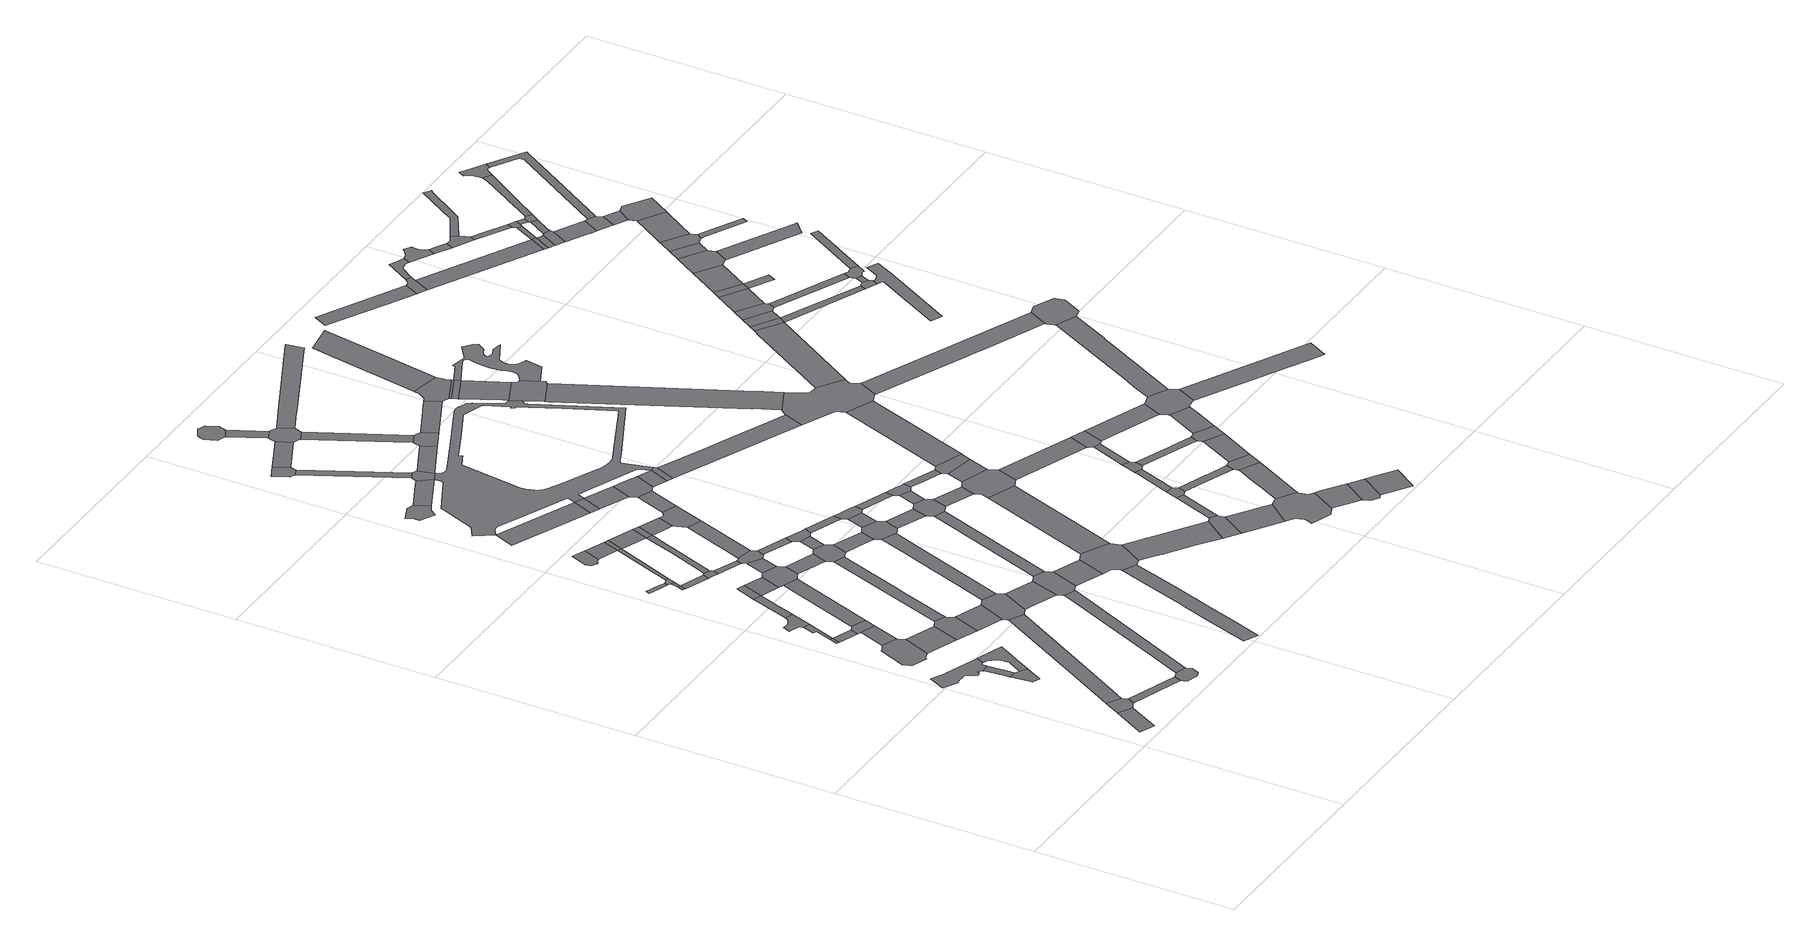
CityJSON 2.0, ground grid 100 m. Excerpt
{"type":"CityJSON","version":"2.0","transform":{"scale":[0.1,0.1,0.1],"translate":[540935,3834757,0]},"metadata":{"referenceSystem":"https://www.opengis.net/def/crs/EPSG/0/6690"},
"CityObjects":{
"road1":{"type":"Road","attributes":{"RoadStructureAttribute.sectionType":"1"},"geometry":[{"type":"MultiSurface","lod":"1","boundaries":[[[0,1,2,3,4,5]]]}]},
"road2":{"type":"Road","geometry":[{"type":"MultiSurface","lod":"1","boundaries":[[[6,0,5,7,8,9,10,11,12]]]}]},
"road3":{"type":"Road","geometry":[{"type":"MultiSurface","lod":"1","boundaries":[[[13,14,15,16,17,18,19,20,21,22,23,24,25,26,27,28,29,30,31]]]}]},
"road4":{"type":"Road","attributes":{"RoadStructureAttribute.sectionType":"1"},"geometry":[{"type":"MultiSurface","lod":"1","boundaries":[[[10,9,32,33]]]}]},
"road5":{"type":"Road","geometry":[{"type":"MultiSurface","lod":"1","boundaries":[[[34,35,36,37,38,39,40]]]}]},
"road6":{"type":"Road","attributes":{"RoadStructureAttribute.sectionType":"1"},"geometry":[{"type":"MultiSurface","lod":"1","boundaries":[[[41,42,43,44,45,24,23,46,47,48,49,50,35,34]]]}]},
"road7":{"type":"Road","geometry":[{"type":"MultiSurface","lod":"1","boundaries":[[[51,52,53,54,55,56,57,58,59,60,61,62,63,64]]]}]},
"road8":{"type":"Road","geometry":[{"type":"MultiSurface","lod":"1","boundaries":[[[65,66,67,68]]]}]},
"road9":{"type":"Road","attributes":{"RoadStructureAttribute.sectionType":"1"},"geometry":[{"type":"MultiSurface","lod":"1","boundaries":[[[69,70,71,72,73,74,75,76,28,27,77,78,79,80,81,82,83,84,85,86,87,88,40,39]]]}]},
"road10":{"type":"Road","attributes":{"RoadStructureAttribute.sectionType":"1"},"geometry":[{"type":"MultiSurface","lod":"1","boundaries":[[[68,67,89,90]]]}]},
"road11":{"type":"Road","geometry":[{"type":"MultiSurface","lod":"1","boundaries":[[[91,92,33,32,93,94,95,96,97,98,99,100]]]}]},
"road12":{"type":"Road","attributes":{"RoadStructureAttribute.sectionType":"1"},"geometry":[{"type":"MultiSurface","lod":"1","boundaries":[[[101,102,103,65,68,104]]]}]},
"road13":{"type":"Road","attributes":{"RoadStructureAttribute.sectionType":"1"},"geometry":[{"type":"MultiSurface","lod":"1","boundaries":[[[105,106,107,108,6,12,109,110,111]]]}]},
"road14":{"type":"Road","attributes":{"RoadStructureAttribute.sectionType":"1"},"geometry":[{"type":"MultiSurface","lod":"1","boundaries":[[[112,113,51,64,114]]]}]},
"road15":{"type":"Road","attributes":{"RoadStructureAttribute.sectionType":"1"},"geometry":[{"type":"MultiSurface","lod":"1","boundaries":[[[62,61,115,116]]]}]},
"road16":{"type":"Road","geometry":[{"type":"MultiSurface","lod":"1","boundaries":[[[117,118,119,120,121,122,123,124,125,126,101,104,127]]]}]},
"road17":{"type":"Road","geometry":[{"type":"MultiSurface","lod":"1","boundaries":[[[128,129,90,89,112,114,130]]]}]},
"road18":{"type":"Road","geometry":[{"type":"MultiSurface","lod":"1","boundaries":[[[131,132,116,115,133,134,135,136]]]}]},
"road19":{"type":"Road","attributes":{"RoadStructureAttribute.sectionType":"1"},"geometry":[{"type":"MultiSurface","lod":"1","boundaries":[[[137,117,127,138,139]]]}]},
"road20":{"type":"Road","attributes":{"RoadStructureAttribute.sectionType":"1"},"geometry":[{"type":"MultiSurface","lod":"1","boundaries":[[[140,141,142,143,144,145]]]}]},
"road21":{"type":"Road","geometry":[{"type":"MultiSurface","lod":"1","boundaries":[[[146,147,148,149]]]}]},
"road22":{"type":"Road","attributes":{"RoadStructureAttribute.sectionType":"1"},"geometry":[{"type":"MultiSurface","lod":"1","boundaries":[[[150,151,128,130,152,153]]]}]},
"road23":{"type":"Road","attributes":{"RoadStructureAttribute.sectionType":"1"},"geometry":[{"type":"MultiSurface","lod":"1","boundaries":[[[154,146,149,155]]]}]},
"road24":{"type":"Road","geometry":[{"type":"MultiSurface","lod":"1","boundaries":[[[156,137,139,157]]]}]},
"road25":{"type":"Road","attributes":{"RoadStructureAttribute.sectionType":"1"},"geometry":[{"type":"MultiSurface","lod":"1","boundaries":[[[134,133,158,159]]]}]},
"road26":{"type":"Road","geometry":[{"type":"MultiSurface","lod":"1","boundaries":[[[160,161,162,145,144,163,154,155,164]]]}]},
"road27":{"type":"Road","attributes":{"RoadStructureAttribute.sectionType":"1"},"geometry":[{"type":"MultiSurface","lod":"1","boundaries":[[[165,166,91,100,167,168]]]}]},
"road28":{"type":"Road","attributes":{"RoadStructureAttribute.sectionType":"1"},"geometry":[{"type":"MultiSurface","lod":"1","boundaries":[[[169,170,149,148,171,172,173]]]}]},
"road29":{"type":"Road","attributes":{"RoadStructureAttribute.sectionType":"1"},"geometry":[{"type":"MultiSurface","lod":"1","boundaries":[[[157,139,174,175,176]]]}]},
"road30":{"type":"Road","geometry":[{"type":"MultiSurface","lod":"1","boundaries":[[[177,178,173,172,179,180,181,182]]]}]},
"road31":{"type":"Road","geometry":[{"type":"MultiSurface","lod":"1","boundaries":[[[183,159,158,184,105,111,185,186,187,188]]]}]},
"road32":{"type":"Road","geometry":[{"type":"MultiSurface","lod":"1","boundaries":[[[189,190,191,192,193,194,195,196]]]}]},
"road33":{"type":"Road","attributes":{"RoadStructureAttribute.sectionType":"1"},"geometry":[{"type":"MultiSurface","lod":"1","boundaries":[[[197,198,199,160,164,200,201,202]]]}]},
"road34":{"type":"Road","attributes":{"RoadStructureAttribute.sectionType":"1"},"geometry":[{"type":"MultiSurface","lod":"1","boundaries":[[[203,131,136,204,205,206]]]}]},
"road35":{"type":"Road","geometry":[{"type":"MultiSurface","lod":"1","boundaries":[[[207,208,176,175,150,153,209,210,211,212,213,214]]]}]},
"road36":{"type":"Road","attributes":{"RoadStructureAttribute.sectionType":"1"},"geometry":[{"type":"MultiSurface","lod":"1","boundaries":[[[181,180,215,216]]]}]},
"road37":{"type":"Road","attributes":{"RoadStructureAttribute.sectionType":"1"},"geometry":[{"type":"MultiSurface","lod":"1","boundaries":[[[196,195,217,197,218]]]}]},
"road38":{"type":"Road","attributes":{"RoadStructureAttribute.sectionType":"1"},"geometry":[{"type":"MultiSurface","lod":"1","boundaries":[[[187,186,219,220]]]}]},
"road39":{"type":"Road","attributes":{"RoadStructureAttribute.sectionType":"1"},"geometry":[{"type":"MultiSurface","lod":"1","boundaries":[[[221,222,207,214,223]]]}]},
"road40":{"type":"Road","attributes":{"RoadStructureAttribute.sectionType":"1"},"geometry":[{"type":"MultiSurface","lod":"1","boundaries":[[[224,225,226,227,228,229,177,182,230,231,232,233]]]}]},
"road41":{"type":"Road","geometry":[{"type":"MultiSurface","lod":"1","boundaries":[[[218,197,202,234]]]}]},
"road42":{"type":"Road","attributes":{"RoadStructureAttribute.sectionType":"1"},"geometry":[{"type":"MultiSurface","lod":"1","boundaries":[[[235,212,211,236,237]]]}]},
"road43":{"type":"Road","geometry":[{"type":"MultiSurface","lod":"1","boundaries":[[[238,239,216,215,240,241,221,223,242,243,244]]]}]},
"road44":{"type":"Road","attributes":{"RoadStructureAttribute.sectionType":"1"},"geometry":[{"type":"MultiSurface","lod":"1","boundaries":[[[234,202,245,224,246]]]}]},
"road45":{"type":"Road","attributes":{"RoadStructureAttribute.sectionType":"1"},"geometry":[{"type":"MultiSurface","lod":"1","boundaries":[[[247,248,249,250,251,252,253,254,255,256,257,258,259,260,261,262,263,264,265,266,267,268,269,270,271]]]}]},
"road46":{"type":"Road","geometry":[{"type":"MultiSurface","lod":"1","boundaries":[[[272,273,274,275,276,277,278,279,280,281,282,283]]]}]},
"road47":{"type":"Road","geometry":[{"type":"MultiSurface","lod":"1","boundaries":[[[284,220,219,285,165,168,286,287,288,289]]]}]},
"road48":{"type":"Road","attributes":{"RoadStructureAttribute.sectionType":"1"},"geometry":[{"type":"MultiSurface","lod":"1","boundaries":[[[290,291,292,293]]]}]},
"road49":{"type":"Road","attributes":{"RoadStructureAttribute.sectionType":"1"},"geometry":[{"type":"MultiSurface","lod":"1","boundaries":[[[294,295,296,297,298,183,188,299,300]]]}]},
"road50":{"type":"Road","geometry":[{"type":"MultiSurface","lod":"1","boundaries":[[[246,224,233,301]]]}]},
"road51":{"type":"Road","geometry":[{"type":"MultiSurface","lod":"1","boundaries":[[[302,303,237,236,304,203,206,305,306,307,308,309]]]}]},
"road52":{"type":"Road","attributes":{"RoadStructureAttribute.sectionType":"1"},"geometry":[{"type":"MultiSurface","lod":"1","boundaries":[[[310,311,243,242,312,313,314]]]}]},
"road53":{"type":"Road","attributes":{"RoadStructureAttribute.sectionType":"1"},"geometry":[{"type":"MultiSurface","lod":"1","boundaries":[[[315,316,238,244,317]]]}]},
"road54":{"type":"Road","attributes":{"RoadStructureAttribute.sectionType":"1"},"geometry":[{"type":"MultiSurface","lod":"1","boundaries":[[[301,233,318,319,320]]]}]},
"road55":{"type":"Road","attributes":{"RoadStructureAttribute.sectionType":"1"},"geometry":[{"type":"MultiSurface","lod":"1","boundaries":[[[321,302,309,322]]]}]},
"road56":{"type":"Road","attributes":{"RoadStructureAttribute.sectionType":"1"},"geometry":[{"type":"MultiSurface","lod":"1","boundaries":[[[288,287,323,324]]]}]},
"road57":{"type":"Road","attributes":{"RoadStructureAttribute.sectionType":"1"},"geometry":[{"type":"MultiSurface","lod":"1","boundaries":[[[325,307,306,326,327,328]]]}]},
"road58":{"type":"Road","geometry":[{"type":"MultiSurface","lod":"1","boundaries":[[[329,330,331,314,313,321,322,332,333,334]]]}]},
"road59":{"type":"Road","attributes":{"RoadStructureAttribute.sectionType":"1"},"geometry":[{"type":"MultiSurface","lod":"1","boundaries":[[[335,336,337,338,283,282,339]]]}]},
"road60":{"type":"Road","geometry":[{"type":"MultiSurface","lod":"1","boundaries":[[[340,341,342,320,319,315,317,343]]]}]},
"road61":{"type":"Road","geometry":[{"type":"MultiSurface","lod":"1","boundaries":[[[344,345,346,347,348,349]]]}]},
"road62":{"type":"Road","geometry":[{"type":"MultiSurface","lod":"1","boundaries":[[[293,292,350,351]]]}]},
"road63":{"type":"Road","attributes":{"RoadStructureAttribute.sectionType":"1"},"geometry":[{"type":"MultiSurface","lod":"1","boundaries":[[[348,347,352,353]]]}]},
"road64":{"type":"Road","geometry":[{"type":"MultiSurface","lod":"1","boundaries":[[[354,324,323,355,356,247,271,357,358,359,360,361]]]}]},
"road65":{"type":"Road","attributes":{"RoadStructureAttribute.sectionType":"1"},"geometry":[{"type":"MultiSurface","lod":"1","boundaries":[[[362,284,289,363]]]}]},
"road66":{"type":"Road","attributes":{"RoadStructureAttribute.sectionType":"1"},"geometry":[{"type":"MultiSurface","lod":"1","boundaries":[[[334,333,364,365,366]]]}]},
"road67":{"type":"Road","geometry":[{"type":"MultiSurface","lod":"1","boundaries":[[[367,368,369,328,327,370,371,294,300,372,373,374,375,376]]]}]},
"road68":{"type":"Road","attributes":{"RoadStructureAttribute.sectionType":"1"},"geometry":[{"type":"MultiSurface","lod":"1","boundaries":[[[351,350,377,378]]]}]},
"road69":{"type":"Road","geometry":[{"type":"MultiSurface","lod":"1","boundaries":[[[353,352,379,380,335,339,381,382]]]}]},
"road70":{"type":"Road","attributes":{"RoadStructureAttribute.sectionType":"1"},"geometry":[{"type":"MultiSurface","lod":"1","boundaries":[[[383,384,340,343,385,386]]]}]},
"road71":{"type":"Road","attributes":{"RoadStructureAttribute.sectionType":"1"},"geometry":[{"type":"MultiSurface","lod":"1","boundaries":[[[387,388,344,349,389]]]}]},
"road72":{"type":"Road","attributes":{"RoadStructureAttribute.sectionType":"1"},"geometry":[{"type":"MultiSurface","lod":"1","boundaries":[[[390,367,376,391]]]}]},
"road73":{"type":"Road","geometry":[{"type":"MultiSurface","lod":"1","boundaries":[[[392,393,394,366,365,395,390,391,396,397,398]]]}]},
"road74":{"type":"Road","attributes":{"RoadStructureAttribute.sectionType":"1"},"geometry":[{"type":"MultiSurface","lod":"1","boundaries":[[[399,374,373,400,401,402]]]}]},
"road75":{"type":"Road","geometry":[{"type":"MultiSurface","lod":"1","boundaries":[[[403,378,377,404,383,386,405,406,407,408]]]}]},
"road76":{"type":"Road","attributes":{"RoadStructureAttribute.sectionType":"1"},"geometry":[{"type":"MultiSurface","lod":"1","boundaries":[[[409,382,381,410,411,412,413]]]}]},
"road77":{"type":"Road","geometry":[{"type":"MultiSurface","lod":"1","boundaries":[[[414,415,416,417,418,419,420,421,422,423,424,425,426,427,428,429]]]}]},
"road78":{"type":"Road","attributes":{"RoadStructureAttribute.sectionType":"1"},"geometry":[{"type":"MultiSurface","lod":"1","boundaries":[[[430,431,432,359,358,433,434,435,436,437]]]}]},
"road79":{"type":"Road","attributes":{"RoadStructureAttribute.sectionType":"1"},"geometry":[{"type":"MultiSurface","lod":"1","boundaries":[[[425,424,438,439]]]}]},
"road80":{"type":"Road","attributes":{"RoadStructureAttribute.sectionType":"1"},"geometry":[{"type":"MultiSurface","lod":"1","boundaries":[[[440,441,442,443,444,445,446,447,448,449,450,451,452,453,454,455,381,339,456,457,458,459,460,461,462,290,463,464,465,466,467,293,351,468,469,470,471,472,473,474,475,476,477,478,479,480,481,482,483],[484,485,486,487,488,489,490,491,492,493,494,495,496,497,498,499,500,501,502,503,504,505,506,507,508,509,510,511,512,513,514,515]]]}]},
"road81":{"type":"Road","geometry":[{"type":"MultiSurface","lod":"1","boundaries":[[[516,408,407,517,472]]]}]},
"road82":{"type":"Road","geometry":[{"type":"MultiSurface","lod":"1","boundaries":[[[518,519,439,438,520,387,389,521,522,523,524,525,526,527,528]]]}]},
"road83":{"type":"Road","geometry":[{"type":"MultiSurface","lod":"1","boundaries":[[[529,530,402,401,531,362,363,532,533,534,535,536,537]]]}]},
"road84":{"type":"Road","attributes":{"RoadStructureAttribute.sectionType":"1"},"geometry":[{"type":"MultiSurface","lod":"1","boundaries":[[[398,397,538,539,540]]]}]},
"road85":{"type":"Road","attributes":{"RoadStructureAttribute.sectionType":"1"},"geometry":[{"type":"MultiSurface","lod":"1","boundaries":[[[541,354,361,542,543]]]}]},
"road86":{"type":"Road","geometry":[{"type":"MultiSurface","lod":"1","boundaries":[[[473,472,517,544,545]]]}]},
"road87":{"type":"Road","attributes":{"RoadStructureAttribute.sectionType":"1"},"geometry":[{"type":"MultiSurface","lod":"1","boundaries":[[[523,522,546,547]]]}]},
"road88":{"type":"Road","attributes":{"RoadStructureAttribute.sectionType":"1"},"geometry":[{"type":"MultiSurface","lod":"1","boundaries":[[[548,529,537,549]]]}]},
"road89":{"type":"Road","geometry":[{"type":"MultiSurface","lod":"1","boundaries":[[[550,547,546,551,552,409,413,553,554]]]}]},
"road90":{"type":"Road","geometry":[{"type":"MultiSurface","lod":"1","boundaries":[[[555,556,437,436,557,558,559,560]]]}]},
"road91":{"type":"Road","attributes":{"RoadStructureAttribute.sectionType":"1"},"geometry":[{"type":"MultiSurface","lod":"1","boundaries":[[[561,535,534,562,563,564,565]]]}]},
"road92":{"type":"Road","geometry":[{"type":"MultiSurface","lod":"1","boundaries":[[[566,567,568,540,539,569,548,549,570,571,572]]]}]},
"road93":{"type":"Road","attributes":{"RoadStructureAttribute.sectionType":"1"},"geometry":[{"type":"MultiSurface","lod":"1","boundaries":[[[573,574,558,557,575,576]]]}]},
"road94":{"type":"Road","attributes":{"RoadStructureAttribute.sectionType":"1"},"geometry":[{"type":"MultiSurface","lod":"1","boundaries":[[[577,578,572,571,579,580,581]]]}]},
"road95":{"type":"Road","attributes":{"RoadStructureAttribute.sectionType":"1"},"geometry":[{"type":"MultiSurface","lod":"1","boundaries":[[[582,555,560,583]]]}]},
"road96":{"type":"Road","geometry":[{"type":"MultiSurface","lod":"1","boundaries":[[[584,565,564,585,586,541,543,587,588,589]]]}]},
"road97":{"type":"Road","attributes":{"RoadStructureAttribute.sectionType":"1"},"geometry":[{"type":"MultiSurface","lod":"1","boundaries":[[[590,554,553,591]]]}]},
"road98":{"type":"Road","attributes":{"RoadStructureAttribute.sectionType":"1"},"geometry":[{"type":"MultiSurface","lod":"1","boundaries":[[[592,593,545,544,594,595]]]}]},
"road99":{"type":"Road","attributes":{"RoadStructureAttribute.sectionType":"1"},"geometry":[{"type":"MultiSurface","lod":"1","boundaries":[[[596,584,589,597]]]}]},
"road100":{"type":"Road","geometry":[{"type":"MultiSurface","lod":"1","boundaries":[[[598,599,576,575,600,601,602,603,604,605,606,607,608,609,610,611,612]]]}]},
"road101":{"type":"Road","geometry":[{"type":"MultiSurface","lod":"1","boundaries":[[[613,582,583,614,615,616,617]]]}]},
"road102":{"type":"Road","geometry":[{"type":"MultiSurface","lod":"1","boundaries":[[[618,619,581,580,596,597,620,621]]]}]},
"road103":{"type":"Road","attributes":{"RoadStructureAttribute.sectionType":"1"},"geometry":[{"type":"MultiSurface","lod":"1","boundaries":[[[622,623,624,528,527,625,626,627]]]}]},
"road104":{"type":"Road","attributes":{"RoadStructureAttribute.sectionType":"1"},"geometry":[{"type":"MultiSurface","lod":"1","boundaries":[[[628,629,613,617,630]]]}]},
"road105":{"type":"Road","attributes":{"RoadStructureAttribute.sectionType":"1"},"geometry":[{"type":"MultiSurface","lod":"1","boundaries":[[[631,632,609,608,633,634,635]]]}]},
"road106":{"type":"Road","attributes":{"RoadStructureAttribute.sectionType":"1"},"geometry":[{"type":"MultiSurface","lod":"1","boundaries":[[[636,637,615,614,638,639,640]]]}]},
"road107":{"type":"Road","geometry":[{"type":"MultiSurface","lod":"1","boundaries":[[[641,642,643,644,590,591,645,646,647,648,649]]]}]},
"road108":{"type":"Road","attributes":{"RoadStructureAttribute.sectionType":"1"},"geometry":[{"type":"MultiSurface","lod":"1","boundaries":[[[588,587,650,651]]]}]},
"road109":{"type":"Road","attributes":{"RoadStructureAttribute.sectionType":"1"},"geometry":[{"type":"MultiSurface","lod":"1","boundaries":[[[646,645,652,653]]]}]},
"road110":{"type":"Road","geometry":[{"type":"MultiSurface","lod":"1","boundaries":[[[654,655,628,630,656,657,658]]]}]},
"road111":{"type":"Road","geometry":[{"type":"MultiSurface","lod":"1","boundaries":[[[653,652,659,660]]]}]},
"road112":{"type":"Road","attributes":{"RoadStructureAttribute.sectionType":"1"},"geometry":[{"type":"MultiSurface","lod":"1","boundaries":[[[661,662,663,598,612,664,665]]]}]},
"road113":{"type":"Road","attributes":{"RoadStructureAttribute.sectionType":"1"},"geometry":[{"type":"MultiSurface","lod":"1","boundaries":[[[660,659,666,483,667]]]}]},
"road114":{"type":"Road","geometry":[{"type":"MultiSurface","lod":"1","boundaries":[[[668,635,634,669,670,671,672,673,674]]]}]},
"road115":{"type":"Road","geometry":[{"type":"MultiSurface","lod":"1","boundaries":[[[675,667,483,482,676,677,678,679,680,681]]]}]},
"road116":{"type":"Road","attributes":{"RoadStructureAttribute.sectionType":"1"},"geometry":[{"type":"MultiSurface","lod":"1","boundaries":[[[682,683,618,621,684,685]]]}]},
"road117":{"type":"Road","attributes":{"RoadStructureAttribute.sectionType":"1"},"geometry":[{"type":"MultiSurface","lod":"1","boundaries":[[[686,654,658,687]]]}]},
"road118":{"type":"Road","attributes":{"RoadStructureAttribute.sectionType":"1"},"geometry":[{"type":"MultiSurface","lod":"1","boundaries":[[[688,674,673,689,690]]]}]},
"road119":{"type":"Road","attributes":{"RoadStructureAttribute.sectionType":"1"},"geometry":[{"type":"MultiSurface","lod":"1","boundaries":[[[691,692,693,694,678,677,695,696,697,698,699]]]}]},
"road120":{"type":"Road","geometry":[{"type":"MultiSurface","lod":"1","boundaries":[[[700,701,640,639,702,703,661,665,704]]]}]},
"road121":{"type":"Road","attributes":{"RoadStructureAttribute.sectionType":"1"},"geometry":[{"type":"MultiSurface","lod":"1","boundaries":[[[705,706,707,708,709,641,649]]]}]},
"road122":{"type":"Road","attributes":{"RoadStructureAttribute.sectionType":"1"},"geometry":[{"type":"MultiSurface","lod":"1","boundaries":[[[710,711,657,656,712,713,714]]]}]},
"road123":{"type":"Road","geometry":[{"type":"MultiSurface","lod":"1","boundaries":[[[651,650,715,686,687,716,717,718]]]}]},
"road124":{"type":"Road","geometry":[{"type":"MultiSurface","lod":"1","boundaries":[[[719,720,721,722,723,724,725,726,727,728,729,730,731,732,733,734,735,736,737,738,739,740,741,742,743,653,660,744,745,746,747,748,749,750,751,752,753,754,755,756,681,680]]]}]},
"road125":{"type":"Road","attributes":{"RoadStructureAttribute.sectionType":"1"},"geometry":[{"type":"MultiSurface","lod":"1","boundaries":[[[757,700,704,758]]]}]},
"road126":{"type":"Road","geometry":[{"type":"MultiSurface","lod":"1","boundaries":[[[759,760,699,698,761,762,595,594,763,764,765,766,682,685,767,768,769,770,771,772,773]]]}]},
"road127":{"type":"Road","geometry":[{"type":"MultiSurface","lod":"1","boundaries":[[[774,775,776,714,713,777,778,757,758,779]]]}]},
"road128":{"type":"Road","attributes":{"RoadStructureAttribute.sectionType":"1"},"geometry":[{"type":"MultiSurface","lod":"1","boundaries":[[[718,717,780,781]]]}]},
"road129":{"type":"Road","attributes":{"RoadStructureAttribute.sectionType":"1"},"geometry":[{"type":"MultiSurface","lod":"1","boundaries":[[[782,774,779,783,784]]]}]},
"road130":{"type":"Road","geometry":[{"type":"MultiSurface","lod":"1","boundaries":[[[785,786,787,788,781,780,789,790,791,782,784,792,793,794,795,796,797]]]}]},
"road131":{"type":"Road","attributes":{"RoadStructureAttribute.sectionType":"1"},"geometry":[{"type":"MultiSurface","lod":"1","boundaries":[[[798,799,773,772,800]]]}]},
"road132":{"type":"Road","attributes":{"RoadStructureAttribute.sectionType":"1"},"geometry":[{"type":"MultiSurface","lod":"1","boundaries":[[[801,802,803,804,805]]]}]},
"road133":{"type":"Road","attributes":{"RoadStructureAttribute.sectionType":"1"},"geometry":[{"type":"MultiSurface","lod":"1","boundaries":[[[806,807,769,768,808,809,810,811,812,813,814,815]]]}]},
"road134":{"type":"Road","geometry":[{"type":"MultiSurface","lod":"1","boundaries":[[[816,817,805,804,818,819,820]]]}]},
"road135":{"type":"Road","geometry":[{"type":"MultiSurface","lod":"1","boundaries":[[[821,798,800,822]]]}]},
"road136":{"type":"Road","attributes":{"RoadStructureAttribute.sectionType":"1"},"geometry":[{"type":"MultiSurface","lod":"1","boundaries":[[[823,821,822,824,825]]]}]},
"road137":{"type":"Road","attributes":{"RoadStructureAttribute.sectionType":"1"},"geometry":[{"type":"MultiSurface","lod":"1","boundaries":[[[826,827,828,829,830,785,797,831,832,833,834,835,836,837]]]}]},
"road138":{"type":"Road","attributes":{"RoadStructureAttribute.sectionType":"1"},"geometry":[{"type":"MultiSurface","lod":"1","boundaries":[[[795,794,838,839,840,841,842]]]}]},
"road139":{"type":"Road","geometry":[{"type":"MultiSurface","lod":"1","boundaries":[[[843,823,825,844,845,846]]]}]},
"road140":{"type":"Road","attributes":{"RoadStructureAttribute.sectionType":"1"},"geometry":[{"type":"MultiSurface","lod":"1","boundaries":[[[847,848,849,816,820,850,851,852,853]]]}]},
"road141":{"type":"Road","attributes":{"RoadStructureAttribute.sectionType":"1"},"geometry":[{"type":"MultiSurface","lod":"1","boundaries":[[[854,855,843,846,856]]]}]},
"road142":{"type":"Road","attributes":{"RoadStructureAttribute.sectionType":"1"},"geometry":[{"type":"MultiSurface","lod":"1","boundaries":[[[822,800,857,858]]]}]},
"road143":{"type":"Road","attributes":{"RoadStructureAttribute.sectionType":"1"},"geometry":[{"type":"MultiSurface","lod":"1","boundaries":[[[859,819,818,860,861]]]}]},
"road144":{"type":"Road","geometry":[{"type":"MultiSurface","lod":"1","boundaries":[[[862,863,864,853,852,865,866,867,868,869,870]]]}]},
"road145":{"type":"Road","geometry":[{"type":"MultiSurface","lod":"1","boundaries":[[[871,854,856,872]]]}]},
"road146":{"type":"Road","attributes":{"RoadStructureAttribute.sectionType":"1"},"geometry":[{"type":"MultiSurface","lod":"1","boundaries":[[[873,874,866,865,875,876]]]}]},
"road147":{"type":"Road","attributes":{"RoadStructureAttribute.sectionType":"1"},"geometry":[{"type":"MultiSurface","lod":"1","boundaries":[[[845,844,877,878,879]]]}]},
"road148":{"type":"Road","attributes":{"RoadStructureAttribute.sectionType":"1"},"geometry":[{"type":"MultiSurface","lod":"1","boundaries":[[[880,871,872,881]]]}]},
"road149":{"type":"Road","geometry":[{"type":"MultiSurface","lod":"1","boundaries":[[[882,883,872,856]]]}]},
"road150":{"type":"Road","geometry":[{"type":"MultiSurface","lod":"1","boundaries":[[[884,885,815,814,886,887,826,837,888,889,890,891]]]}]},
"road151":{"type":"Road","geometry":[{"type":"MultiSurface","lod":"1","boundaries":[[[892,893,876,875,894,895,896]]]}]},
"road152":{"type":"Road","attributes":{"RoadStructureAttribute.sectionType":"1"},"geometry":[{"type":"MultiSurface","lod":"1","boundaries":[[[897,898,899,900,901,902,903,904,905,906]]]}]},
"road153":{"type":"Road","geometry":[{"type":"MultiSurface","lod":"1","boundaries":[[[907,858,857,906,905,908]]]}]},
"road154":{"type":"Road","geometry":[{"type":"MultiSurface","lod":"1","boundaries":[[[861,860,909,910]]]}]},
"road155":{"type":"Road","geometry":[{"type":"MultiSurface","lod":"1","boundaries":[[[911,880,881,912,913,914,915,916,917]]]}]},
"road156":{"type":"Road","attributes":{"RoadStructureAttribute.sectionType":"1"},"geometry":[{"type":"MultiSurface","lod":"1","boundaries":[[[918,907,908,919]]]}]},
"road157":{"type":"Road","attributes":{"RoadStructureAttribute.sectionType":"1"},"geometry":[{"type":"MultiSurface","lod":"1","boundaries":[[[920,910,909,921,922]]]}]},
"road158":{"type":"Road","attributes":{"RoadStructureAttribute.sectionType":"1"},"geometry":[{"type":"MultiSurface","lod":"1","boundaries":[[[923,895,894,924,925,926]]]}]},
"road159":{"type":"Road","geometry":[{"type":"MultiSurface","lod":"1","boundaries":[[[927,922,921,928,929,930]]]}]},
"road160":{"type":"Road","geometry":[{"type":"MultiSurface","lod":"1","boundaries":[[[931,879,878,918,919,932,933,934,935,936,937]]]}]},
"road161":{"type":"Road","attributes":{"RoadStructureAttribute.sectionType":"1"},"geometry":[{"type":"MultiSurface","lod":"1","boundaries":[[[938,861,910,939]]]}]},
"road162":{"type":"Road","attributes":{"RoadStructureAttribute.sectionType":"1"},"geometry":[{"type":"MultiSurface","lod":"1","boundaries":[[[940,911,917,941]]]}]},
"road163":{"type":"Road","geometry":[{"type":"MultiSurface","lod":"1","boundaries":[[[926,925,938,939,942,943]]]}]},
"road164":{"type":"Road","attributes":{"RoadStructureAttribute.sectionType":"1"},"geometry":[{"type":"MultiSurface","lod":"1","boundaries":[[[929,928,944,945,946,947]]]}]},
"road165":{"type":"Road","attributes":{"RoadStructureAttribute.sectionType":"1"},"geometry":[{"type":"MultiSurface","lod":"1","boundaries":[[[948,927,930,949,950]]]}]},
"road166":{"type":"Road","geometry":[{"type":"MultiSurface","lod":"1","boundaries":[[[951,952,940,941,953,954,955,956]]]}]},
"road167":{"type":"Road","attributes":{"RoadStructureAttribute.sectionType":"1"},"geometry":[{"type":"MultiSurface","lod":"1","boundaries":[[[957,958,959,960,892,896,961,962,963,964]]]}]},
"road168":{"type":"Road","attributes":{"RoadStructureAttribute.sectionType":"1"},"geometry":[{"type":"MultiSurface","lod":"1","boundaries":[[[943,942,965,966]]]}]},
"road169":{"type":"Road","geometry":[{"type":"MultiSurface","lod":"1","boundaries":[[[967,968,966,965,948,950,969]]]}]},
"road170":{"type":"Road","geometry":[{"type":"MultiSurface","lod":"1","boundaries":[[[970,947,946,971,972,973,974,975]]]}]},
"road171":{"type":"Road","attributes":{"RoadStructureAttribute.sectionType":"1"},"geometry":[{"type":"MultiSurface","lod":"1","boundaries":[[[976,937,936,977]]]}]},
"road172":{"type":"Road","attributes":{"RoadStructureAttribute.sectionType":"1"},"geometry":[{"type":"MultiSurface","lod":"1","boundaries":[[[978,914,913,979,980]]]}]},
"road173":{"type":"Road","attributes":{"RoadStructureAttribute.sectionType":"1"},"geometry":[{"type":"MultiSurface","lod":"1","boundaries":[[[981,982,951,956,983,984]]]}]},
"road174":{"type":"Road","attributes":{"RoadStructureAttribute.sectionType":"1"},"geometry":[{"type":"MultiSurface","lod":"1","boundaries":[[[985,972,971,986,987]]]}]},
"road175":{"type":"Road","attributes":{"RoadStructureAttribute.sectionType":"1"},"geometry":[{"type":"MultiSurface","lod":"1","boundaries":[[[988,955,954,989,990,991,992,993]]]}]},
"road176":{"type":"Road","attributes":{"RoadStructureAttribute.sectionType":"1"},"geometry":[{"type":"MultiSurface","lod":"1","boundaries":[[[994,995,996,997,998,967,969,999,1000,1001]]]}]},
"road177":{"type":"Road","geometry":[{"type":"MultiSurface","lod":"1","boundaries":[[[1002,1003,987,986,1004,981,984,1005]]]}]},
"road178":{"type":"Road","attributes":{"RoadStructureAttribute.sectionType":"1"},"geometry":[{"type":"MultiSurface","lod":"1","boundaries":[[[1006,1007,1008,1009,1010,1011,1012,1013,975,974]]]}]},
"road179":{"type":"Road","geometry":[{"type":"MultiSurface","lod":"1","boundaries":[[[1014,1015,1016,1017,1018,994,1001,1019,1020,1011,1010]]]}]}
},
"vertices":[
[192,239,0],[103,81,0],[100,75,0],[175,45,0],[179,52,0],[260,201,0],
[238,321,0],[262,202,0],[295,219,0],[299,217,0],[316,254,0],[306,281,0],[305,283,0],
[43,1093,0],[1,1010,0],[73,974,0],[96,976,0],[116,976,0],[140,978,0],[144,970,0],[169,923,0],[191,931,0],[194,943,0],[213,926,0],[257,929,0],[256,946,0],[258,956,0],[271,957,0],[293,997,0],[257,1009,0],[119,1057,0],[115,1058,0],
[561,126,0],[574,162,0],
[265,794,0],[226,792,0],[235,698,0],[236,689,0],[274,675,0],[323,762,0],[287,782,0],
[265,795,0],[262,841,0],[262,845,0],[262,848,0],[261,852,0],[216,906,0],[222,845,0],[222,842,0],[224,823,0],[226,797,0],
[186,1415,0],[184,1414,0],[148,1395,0],[143,1396,0],[87,1258,0],[89,1255,0],[99,1228,0],[103,1217,0],[179,1188,0],[182,1196,0],[221,1208,0],[277,1347,0],[261,1384,0],[262,1385,0],
[118,1638,0],[103,1598,0],[117,1593,0],[132,1632,0],
[334,783,0],[358,825,0],[368,843,0],[403,906,0],[423,941,0],[426,947,0],[428,951,0],[378,968,0],[288,952,0],[292,949,0],[308,934,0],[324,912,0],[326,906,0],[330,896,0],[331,892,0],[331,877,0],[329,855,0],[329,852,0],[327,848,0],[293,792,0],
[217,1555,0],[232,1595,0],
[606,173,0],[592,168,0],[567,112,0],[573,98,0],[630,81,0],[643,86,0],[659,92,0],[673,129,0],[668,143,0],[662,158,0],
[150,1788,0],[131,1730,0],[148,1723,0],[183,1776,0],
[640,1030,0],[418,638,0],[406,617,0],[254,349,0],[345,350,0],[487,599,0],[712,992,0],
[235,1548,0],[229,1532,0],[311,1520,0],
[381,1149,0],[433,1290,0],
[181,1895,0],[169,1880,0],[152,1868,0],[129,1862,0],[109,1865,0],[107,1865,0],[92,1828,0],[137,1810,0],[147,1803,0],[150,1795,0],[220,1882,0],
[258,1607,0],[243,1600,0],[332,1579,0],
[471,1308,0],[467,1306,0],[493,1107,0],[546,1248,0],[525,1282,0],[526,1286,0],
[249,2094,0],[255,1984,0],[290,2079,0],
[143,2513,0],[78,2537,0],[71,2518,0],[137,2493,0],[171,2481,0],[178,2500,0],
[176,2435,0],[165,2404,0],[179,2399,0],[191,2430,0],
[414,2035,0],[263,1621,0],[338,1594,0],[489,2008,0],
[188,2473,0],[205,2466,0],
[289,2199,0],[329,2184,0],
[628,1058,0],[690,1196,0],
[203,2508,0],[193,2503,0],[188,2500,0],[182,2477,0],[219,2502,0],
[937,914,0],[689,353,0],[752,354,0],[994,894,0],
[309,2387,0],[228,2417,0],[210,2387,0],[307,2352,0],[319,2384,0],
[319,2069,0],[388,2044,0],[425,2148,0],
[334,2389,0],[327,2387,0],[326,2344,0],[360,2332,0],[372,2362,0],[364,2377,0],
[729,1212,0],[638,1035,0],[714,995,0],[749,1011,0],[820,1147,0],[803,1184,0],
[176,2964,0],[143,2878,0],[149,2862,0],[154,2850,0],[182,2835,0],[187,2843,0],[210,2852,0],[243,2938,0],
[316,2812,0],[310,2796,0],[251,2639,0],[269,2628,0],[332,2792,0],[337,2804,0],
[692,1934,0],[620,1551,0],[627,1571,0],[750,1915,0],
[461,2164,0],[436,2153,0],[490,2009,0],[517,2022,0],[526,2026,0],[553,2101,0],[549,2111,0],[537,2138,0],
[485,2286,0],[495,2313,0],
[309,2815,0],[348,2897,0],
[923,947,0],[971,1092,0],
[496,2263,0],[493,2256,0],[567,2223,0],
[469,2754,0],[456,2715,0],[426,2631,0],[415,2598,0],[412,2590,0],[341,2402,0],[448,2602,0],[466,2649,0],[496,2728,0],[501,2742,0],
[370,2889,0],
[577,2093,0],[678,1971,0],[705,2047,0],
[516,2318,0],[505,2313,0],[487,2281,0],[495,2271,0],[594,2236,0],[611,2273,0],[597,2303,0],
[440,2765,0],[501,2838,0],
[1239,792,0],[1200,676,0],[1114,423,0],[1109,410,0],[1091,357,0],[1064,280,0],[1050,241,0],[997,86,0],[988,57,0],[983,43,0],[1055,9,0],[1063,31,0],[1100,140,0],[1118,192,0],[1130,225,0],[1143,264,0],[1175,358,0],[1190,398,0],[1195,413,0],[1228,506,0],[1274,646,0],[1276,650,0],[1280,663,0],[1291,700,0],[1312,759,0],
[195,3784,0],[176,3790,0],[102,3759,0],[113,3737,0],[116,3730,0],[117,3694,0],[189,3657,0],[215,3692,0],[226,3697,0],[231,3700,0],[248,3708,0],[212,3779,0],
[1010,1109,0],[935,920,0],[996,898,0],[1028,909,0],[1082,1052,0],[1066,1088,0],
[171,3342,0],[128,3239,0],[532,3069,0],[575,3171,0],
[957,1841,0],[900,1684,0],[896,1673,0],[833,1498,0],[826,1478,0],[975,1656,0],[1030,1809,0],
[533,2826,0],
[739,2062,0],[726,2057,0],[687,1948,0],[762,1920,0],[785,1929,0],[814,2006,0],[802,2030,0],[796,2041,0],
[620,2269,0],[619,2270,0],[607,2232,0],[748,2178,0],[763,2217,0],
[633,2637,0],[525,2342,0],[708,2610,0],
[596,2706,0],[610,2701,0],[642,2784,0],
[769,2148,0],[826,2128,0],
[1175,855,0],[1228,999,0],
[876,1982,0],[861,1902,0],[938,1873,0],[964,1947,0],
[861,2181,0],[850,2185,0],[844,2187,0],[838,2134,0],[854,2141,0],[870,2177,0],
[398,3868,0],[358,3850,0],[356,3849,0],[326,3834,0],[447,3805,0],
[691,2794,0],[665,2775,0],[663,2776,0],[766,2767,0],
[195,4476,0],[124,4442,0],[159,4368,0],[186,4356,0],[223,4374,0],[229,4403,0],
[582,3048,0],[624,3151,0],
[409,3896,0],[446,3915,0],
[1275,1019,0],[1225,837,0],[1242,799,0],[1328,765,0],[1347,772,0],[1426,897,0],[1422,900,0],[1409,949,0],
[1238,1732,0],[1294,1713,0],
[1013,2082,0],[1020,2080,0],[1026,2120,0],
[1002,1965,0],[977,1953,0],[965,1948,0],[939,1873,0],[944,1864,0],[1056,1820,0],[1070,1826,0],[1097,1900,0],[1090,1913,0],[1078,1935,0],
[731,2986,0],[774,3087,0],
[399,3871,0],[399,3870,0],[490,3826,0],[472,3904,0],
[747,2947,0],[696,2808,0],[771,2781,0],[822,2920,0],
[385,4567,0],[284,4519,0],[419,4494,0],
[1033,2051,0],[1108,2026,0],
[1127,2083,0],[1091,2096,0],[1053,2110,0],[1021,2078,0],[1133,2036,0],[1136,2037,0],[1143,2077,0],
[1170,1873,0],[1154,1794,0],[1221,1768,0],[1248,1844,0],
[803,3075,0],[734,2979,0],[850,2930,0],[855,2933,0],[856,2933,0],[899,3035,0],
[661,3995,0],[495,3828,0],[499,3830,0],[541,3851,0],[695,3925,0],
[339,4904,0],[328,4908,0],[313,4914,0],[262,4887,0],[256,4873,0],[252,4862,0],[248,4850,0],[274,4793,0],[285,4789,0],[299,4783,0],[312,4778,0],[365,4805,0],[370,4821,0],[372,4831,0],[376,4843,0],[352,4899,0],
[1532,827,0],[1528,829,0],[1496,851,0],[1417,724,0],[1443,705,0],[1581,611,0],[1686,535,0],[1781,659,0],
[396,4607,0],[448,4631,0],
[1162,3835,0],[1149,3837,0],[1147,3842,0],[1086,3966,0],[1070,3984,0],[1069,3984,0],[1069,3983,0],[1024,3999,0],[1025,4003,0],[1003,4005,0],[983,3998,0],[824,3924,0],[758,3893,0],[542,3793,0],[522,3793,0],[510,3798,0],[448,3775,0],[445,3760,0],[440,3755,0],[251,3661,0],[246,3648,0],[173,3467,0],[115,3430,0],[187,3355,0],[207,3368,0],[232,3371,0],[322,3334,0],[596,3214,0],[641,3190,0],[690,3170,0],[947,3065,0],[957,3053,0],[971,3004,0],[996,3010,0],[964,3153,0],[969,3163,0],[1028,3188,0],[1374,3354,0],[1262,3601,0],[1194,3750,0],[1190,3757,0],[1193,3767,0],[1207,3780,0],[1181,3835,0],[1137,3802,0],[1127,3797,0],[1140,3777,0],[1150,3780,0],[1151,3777,0],[1171,3733,0],[1234,3597,0],[1336,3374,0],[1324,3366,0],[1018,3223,0],[976,3203,0],[951,3200,0],[918,3202,0],[878,3212,0],[850,3224,0],[751,3269,0],[706,3290,0],[672,3305,0],[627,3327,0],[604,3342,0],[592,3354,0],[582,3376,0],[569,3414,0],[566,3436,0],[610,3754,0],[658,3777,0],[682,3787,0],[672,3805,0],[777,3854,0],[836,3881,0],[978,3948,0],[1089,3914,0],
[965,3006,0],[928,2902,0],
[486,4615,0],[462,4625,0],[392,4592,0],[445,4484,0],[456,4480,0],[510,4506,0],[514,4517,0],[523,4542,0],[523,4544,0],[523,4545,0],[487,4616,0],
[1285,1863,0],[1272,1856,0],[1237,1734,0],[1294,1714,0],[1306,1719,0],[1332,1728,0],[1358,1805,0],[1346,1826,0],[1340,1837,0],
[1295,1979,0],[1302,1976,0],[1309,2016,0],
[1485,1599,0],[1501,1198,0],[1629,1547,0],
[958,2890,0],[1001,2992,0],
[671,4032,0],[724,4060,0],
[1316,1949,0],[1373,1927,0],
[737,4055,0],[667,4017,0],[662,3997,0],[797,3974,0],[762,4045,0],
[1807,669,0],[1798,665,0],[1762,485,0],[1847,614,0],[1840,643,0],[1843,649,0],
[1463,1765,0],[1434,1690,0],[1438,1689,0],[1483,1672,0],[1510,1747,0],
[1403,1981,0],[1393,1985,0],[1365,1995,0],[1310,1960,0],[1385,1933,0],[1400,1940,0],[1407,1980,0],
[1991,515,0],[1896,580,0],[1942,366,0],[2039,482,0],
[1485,1951,0],[1474,1955,0],[1471,1914,0],[1565,1878,0],[1578,1917,0],
[1883,874,0],[1921,860,0],
[1546,1763,0],[1485,1671,0],[1499,1637,0],[1675,1567,0],[1713,1672,0],[1690,1718,0],
[998,4159,0],[1033,4087,0],
[1309,2861,0],[1255,2884,0],[1621,2610,0],[1662,2711,0],
[1576,1851,0],[1728,1824,0],
[2087,491,0],[2081,490,0],[1944,366,0],[1984,337,0],[1999,294,0],[1992,274,0],[1985,253,0],[2090,217,0],[2095,219,0],[2134,236,0],[2137,238,0],[2214,368,0],[2191,384,0],[2179,429,0],[2182,435,0],
[1907,937,0],[1949,871,0],[1962,907,0],[1954,920,0],[1947,931,0],
[1605,1930,0],[1579,1917,0],[1738,1849,0],[1748,1878,0],
[1115,4917,0],[1105,4912,0],[611,4675,0],[634,4598,0],[646,4603,0],[1130,4833,0],
[1982,1139,0],[1974,1116,0],[2020,1125,0],
[2253,343,0],[2237,353,0],[2140,236,0],[2264,155,0],[2347,279,0],
[2119,851,0],[2113,854,0],[2106,814,0],[2213,774,0],[2228,813,0],
[1045,4234,0],[1039,4202,0],[1018,4168,0],[1008,4163,0],[1068,4074,0],[1207,4138,0],[1199,4155,0],[1196,4182,0],[1193,4208,0],
[2064,1424,0],[2102,1527,0],
[1073,4063,0],[1211,4128,0],
[2011,1217,0],[1998,1181,0],[2050,1137,0],[2056,1178,0],[2048,1204,0],
[1086,4035,0],[1224,4100,0],
[2221,747,0],[2169,648,0],[2142,597,0],[2239,544,0],[2319,696,0],
[1171,3857,0],[1318,3898,0],
[2379,258,0],[2280,126,0],[2277,118,0],[2313,95,0],[2326,100,0],[2338,105,0],[2422,229,0],
[1330,3872,0],[1208,3778,0],[1248,3692,0],[1384,3755,0],[1398,3770,0],[1387,3790,0],[1348,3873,0],
[1809,2491,0],[1797,2459,0],[1939,2407,0],[1948,2432,0],
[2079,1399,0],[2116,1386,0],
[2472,195,0],[2474,14,0],[2557,139,0],
[1785,2893,0],[1747,2975,0],[1410,3701,0],[1391,3740,0],[1256,3676,0],[1636,2866,0],[1638,2863,0],[1691,2749,0],[1823,2811,0],
[2259,819,0],[2252,817,0],[2214,773,0],[2219,754,0],[2356,768,0],
[1237,4456,0],[1297,4798,0],[1301,4823,0],[1147,4798,0],[1137,4742,0],
[2247,1106,0],[2238,1109,0],[2233,1068,0],[2342,1027,0],[2359,1064,0],
[2068,1417,0],[2135,1392,0],[2141,1394,0],[2180,1498,0],
[1495,3843,0],[1508,3927,0],[1480,3937,0],[1458,3951,0],[1446,3978,0],[1445,4008,0],[1456,4035,0],[1566,4089,0],[1521,4100,0],[1491,4086,0],[1477,4085,0],[1463,4087,0],[1455,4099,0],[1460,4112,0],[1471,4123,0],[1499,4136,0],[1525,4175,0],[1514,4199,0],[1470,4230,0],[1404,4180,0],[1397,4177,0],[1393,4177,0],[1381,4179,0],[1317,4191,0],[1315,4176,0],[1360,4167,0],[1373,4170,0],[1385,4169,0],[1393,4160,0],[1396,4146,0],[1388,4116,0],[1382,4075,0],[1378,4037,0],[1384,3984,0],[1395,3957,0],[1397,3932,0],[1394,3908,0],[1380,3891,0],
[2352,1000,0],[2451,948,0],
[1873,2709,0],[1871,2709,0],[1690,2747,0],[1666,2716,0],[1642,2601,0],[1787,2539,0],[1789,2539,0],[1800,2511,0],[1995,2453,0],[2001,2450,0],[2051,2551,0],[2048,2556,0],[2028,2594,0],[2048,2627,0],[1921,2705,0],
[2390,1071,0],[2383,1069,0],[2362,1063,0],[2344,1023,0],[2350,1005,0],[2488,1020,0],
[2457,1278,0],[2502,1378,0],
[2475,1234,0],[2544,1127,0],[2577,1191,0],
[2560,1394,0],[2559,1392,0],[2539,1386,0],[2509,1376,0],[2460,1272,0],[2472,1240,0],[2473,1239,0],[2579,1193,0],[2582,1199,0],[2630,1202,0],[2681,1301,0],[2660,1342,0],[2659,1345,0],
[2207,3168,0],[2186,3135,0],[2334,3089,0],
[1377,4913,0],[1338,4841,0],[1623,4691,0],[1763,4618,0],[1801,4690,0],
[2924,2182,0],[2429,2391,0],[2479,2249,0],[2491,2244,0],[2573,2209,0],[2725,2146,0],[2737,2141,0],[2792,2117,0],[2877,2083,0],[2929,2180,0],
[1845,4717,0],[1824,4694,0],[1813,4592,0],[1859,4678,0],[1869,4704,0],
[2228,3202,0],[2357,3122,0],
[2264,3260,0],[2385,3170,0],[2391,3181,0],
[2892,2034,0],[2636,1541,0],[2627,1524,0],[2607,1488,0],[2602,1480,0],[2703,1431,0],[2736,1494,0],[2741,1503,0],[2856,1724,0],[2895,1795,0],[2896,1797,0],[2996,1991,0],
[2906,1059,0],[3078,970,0],[3181,916,0],[3246,883,0],[3298,983,0],
[2303,3323,0],[2421,3187,0],[2436,3223,0],[2431,3244,0],
[1977,4815,0],[1954,4825,0],[1919,4842,0],[1917,4772,0],[1957,4782,0],[1976,4772,0],[1994,4808,0],
[2377,3443,0],[2351,3401,0],[2504,3364,0],
[2750,2913,0],[2763,2943,0],
[2397,4396,0],[2357,4307,0],[2402,4393,0],
[2057,4847,0],[2052,4838,0],[2022,4815,0],[2090,4712,0],[2113,4749,0],[2097,4769,0],[2090,4788,0],[2089,4806,0],[2094,4824,0],
[2401,3481,0],[2528,3403,0],
[2138,4734,0],[2122,4743,0],[2175,4666,0],[2195,4705,0],
[2787,3025,0],[2800,3020,0],[2816,3056,0],
[2496,3636,0],[2623,3558,0],
[2625,3299,0],[2646,3339,0],
[2978,2194,0],[2969,2191,0],[2879,2077,0],[2890,2040,0],[3042,2004,0],[3093,2103,0],[3082,2144,0],[3080,2151,0],
[2253,4720,0],[2218,4700,0],[2277,4612,0],[2291,4638,0],[2273,4688,0],
[2843,2874,0],[2655,2533,0],[2712,2506,0],[2916,2875,0],[2963,2965,0],[2909,2993,0],[2870,2923,0],[2839,2911,0],[2826,2916,0],[2813,2887,0],
[2790,2951,0],[2818,2934,0],
[2378,4296,0],[2424,4382,0],
[2569,3754,0],[2664,3568,0],[2667,3566,0],[2708,3637,0],[2706,3642,0],[2696,3675,0],[2695,3676,0],
[2807,2991,0],[2837,2979,0],
[2441,4373,0],[2411,4279,0],[2456,4365,0],
[2351,4606,0],[2325,4586,0],[2450,4520,0],[2463,4545,0],
[2471,4370,0],[2457,4255,0],[2503,4342,0],[2508,4361,0],
[2839,3046,0],[2861,2993,0],[2875,2987,0],[2882,2999,0],[2895,3022,0],[2902,3033,0],[2868,3053,0],
[2455,4495,0],[2479,4482,0],
[2607,3815,0],[2733,3735,0],
[2487,4498,0],[2502,4525,0],
[2550,4206,0],[2586,4187,0],[2604,4178,0],[2649,4264,0],
[2528,4468,0],[2512,4376,0],[2558,4448,0],
[2653,3889,0],[2642,3872,0],[2754,3744,0],[2771,3746,0],[2792,3776,0],[2779,3808,0],
[2513,4997,0],[2421,4852,0],[2413,4837,0],[2387,4794,0],[2410,4767,0],[2442,4815,0],[2538,4963,0],[2548,4975,0],
[2525,4478,0],[2537,4506,0],
[2557,4511,0],[2547,4506,0],[2587,4492,0],
[2651,4262,0],[2682,4137,0],[2719,4210,0],[2719,4211,0],[2707,4240,0],[2672,4262,0],
[3039,3345,0],[3073,3326,0],
[3067,3450,0],[3024,3382,0],[3086,3440,0],
[2764,4063,0],[2676,3925,0],[2819,3874,0],[2889,3985,0],
[2723,4208,0],[2750,4101,0],[2798,4169,0],
[2898,3721,0],[2792,3738,0],[2845,3711,0],[2859,3704,0],[2991,3637,0],[3006,3665,0],
[2749,4830,0],[2734,4797,0],[2652,4662,0],[2636,4637,0],[2565,4521,0],[2662,4608,0],[2683,4640,0],[2789,4804,0],
[2836,4180,0],[2835,4179,0],[2763,4064,0],[2962,4101,0],
[2892,4539,0],[2961,4650,0],[3019,4745,0],[3032,4765,0],[2857,4872,0],[2841,4846,0],[2967,4770,0],[2972,4745,0],
[2802,4905,0],[2740,4942,0],[2721,4910,0],[2733,4897,0],[2746,4870,0],[2809,4836,0],[2821,4848,0]
]}
